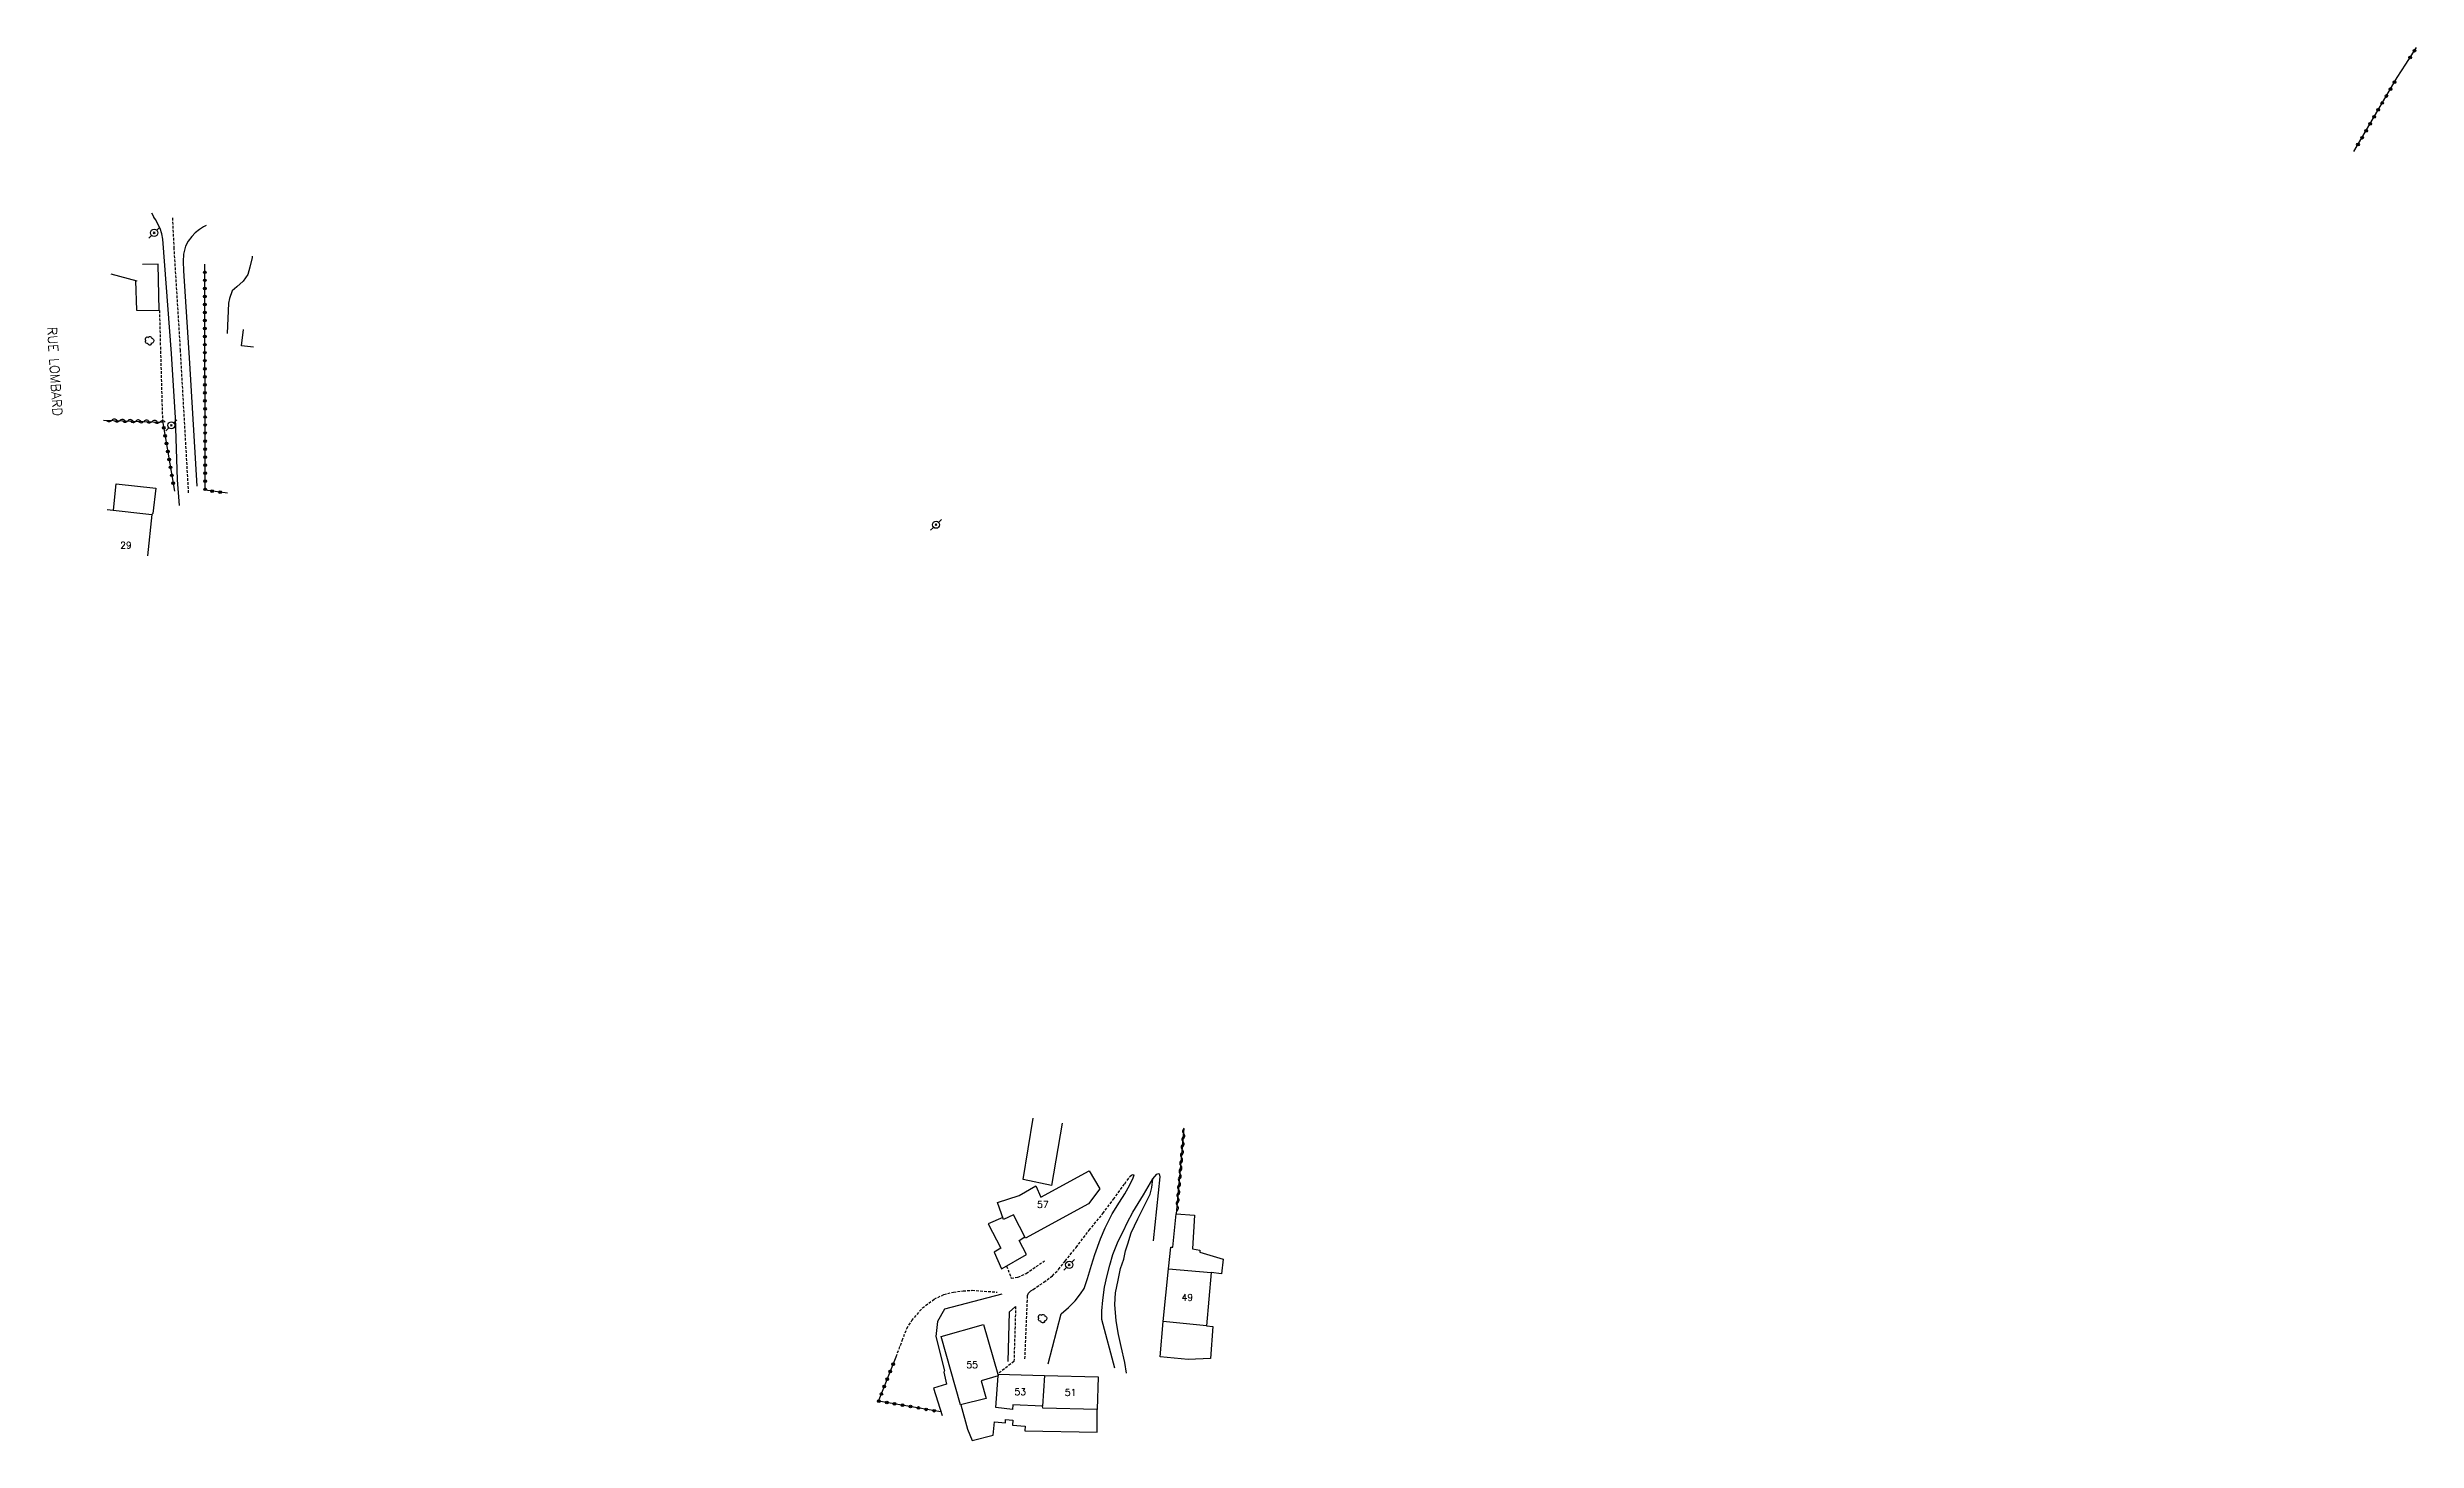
# Model space of a CAD drawing. Header units: millimetres. Extents: x 112069 to 113000, y 130019 to 131000.
# Drawn here: x 112069.5 to 112511.9, y 130696.7 to 130956.7 of the extents above; entities that cross this region are included whole.
import ezdxf
from ezdxf.enums import TextEntityAlignment as Align

# ---------------------------------------------------------------- set-up
doc = ezdxf.new("R2010")
doc.units = ezdxf.units.MM
doc.linetypes.add('DASHED', pattern=[0.75, 0.5, -0.25])
doc.layers.get('0').update_dxf_attribs({"linetype": 'CONTINUOUS'})
for name, color, linetype in [('W0001', 6, 'DASHED'), ('W0008', 7, 'CONTINUOUS'), ('W0014', 7, 'CONTINUOUS'), ('W0017', 7, 'CONTINUOUS'), ('W0101', 7, 'CONTINUOUS'), ('W0104', 1, 'CONTINUOUS'), ('W0112', 1, 'DASHED'), ('W0211', 2, 'CONTINUOUS'), ('W0300', 7, 'CONTINUOUS'), ('W0310', 3, 'CONTINUOUS'), ('W0323', 7, 'CONTINUOUS'), ('W0473', 7, 'CONTINUOUS'), ('W0989', 7, 'CONTINUOUS'), ('W0991', 7, 'CONTINUOUS'), ('W1102', 7, 'CONTINUOUS')]:
    doc.layers.add(name, color=color, linetype=linetype)
doc.styles.get("Standard").update_dxf_attribs({"font": 'romans.shx', "width": 0.85})

# ---------------------------------------------------------------- blocks, each defined once
blk = doc.blocks.new('T473')
for p, q in [((-0.166667, 0.166667), (0.166667, -0.166667)), ((-0.166667, -0.166667), (0.166667, 0.166667)), ((0.500001, 0.500001), (1.000002, 1.000002)), ((-1.000002, -1.000002), (-0.500001, -0.500001))]:
    blk.add_line(p, q)
blk.add_ellipse((0, 0), major_axis=(0.471405, 0.471405), ratio=1, start_param=5.4977871438, end_param=11.780972451)
blk = doc.blocks.new('T300')
for p, q in [((-0.8, 0.51), (-0.86, 0.34)), ((-0.86, 0.34), (-0.86, 0.17)), ((-0.86, 0.17), (-0.74, 0.06)), ((-0.69, 0.63), (-0.8, 0.51)), ((-0.8, -0.06), (-0.74, 0.06)), ((-0.74, 0.06), (-0.69, 0.11)), ((-0.57, 0.69), (-0.69, 0.63)), ((-0.46, 0.69), (-0.57, 0.69)), ((-0.29, 0.63), (-0.46, 0.69)), ((-0.29, 0.63), (-0.17, 0.74)), ((-0.23, 0.57), (-0.29, 0.63)), ((-0.17, 0.74), (-0.06, 0.8)), ((-0.06, 0.8), (0.06, 0.8)), ((0.06, 0.8), (0.23, 0.74)), ((0.23, 0.74), (0.34, 0.63)), ((0.34, 0.63), (0.4, 0.51)), ((0.46, 0.46), (0.34, 0.46)), ((0.4, 0.51), (0.4, 0.46)), ((0.57, 0.4), (0.46, 0.46)), ((0.57, 0.4), (0.69, 0.29)), ((0.69, 0.29), (0.74, 0.17)), ((0.74, 0.06), (0.69, -0.17)), ((0.74, 0.17), (0.74, 0.06)), ((-0.8, -0.17), (-0.8, -0.06)), ((-0.8, -0.23), (-0.8, -0.17)), ((-0.74, -0.34), (-0.8, -0.23)), ((-0.69, -0.4), (-0.74, -0.34)), ((-0.51, -0.46), (-0.69, -0.4)), ((-0.4, -0.46), (-0.51, -0.46)), ((-0.4, -0.46), (-0.34, -0.46)), ((-0.34, -0.46), (-0.34, -0.4)), ((-0.34, -0.51), (-0.34, -0.46)), ((-0.29, -0.63), (-0.34, -0.51)), ((-0.17, -0.74), (-0.29, -0.63)), ((-0.06, -0.8), (-0.17, -0.74)), ((0.06, -0.8), (-0.06, -0.8)), ((0.17, -0.74), (0.06, -0.8)), ((0.23, -0.69), (0.17, -0.74)), ((0.29, -0.46), (0.23, -0.46)), ((0.29, -0.63), (0.23, -0.69)), ((0.46, -0.4), (0.29, -0.46)), ((0.34, -0.51), (0.29, -0.63)), ((0.34, -0.51), (0.34, -0.46)), ((0.57, -0.34), (0.46, -0.4)), ((0.63, -0.29), (0.57, -0.34)), ((0.69, -0.17), (0.63, -0.29))]:
    blk.add_line(p, q)
blk = doc.blocks.new('t323o')
at = {"color": 0, "linetype": 'Continuous'}
for radius in [0.25, 0.15]:
    blk.add_circle((0, 0), radius, dxfattribs=at)
blk = doc.blocks.new('t310o')
at = {"color": 0, "linetype": 'Continuous'}
for centre, start, end in [((-0.5, 0.38), 216.8699, 323.1304), ((0.5, -0.37), 36.8699, 143.1303)]:
    blk.add_arc(centre, 0.625, start, end, dxfattribs=at)

msp = doc.modelspace()

# ---------------------------------------------------------------- linework, layer by layer
at = {"layer": 'W0001'}
msp.add_lwpolyline([(112092.83, 130924.91), (112093.09, 130919.38), (112094.27, 130900.28), (112095.81, 130873.33)], dxfattribs=at)
at = {"layer": 'W0008'}
for points in [[(112088.9, 130925.85), (112089.37, 130925)], [(112091.02, 130920.93), (112090.83, 130921.92), (112090.53, 130922.88), (112089.67, 130924.58), (112089.37, 130925)], [(112094.17, 130871.22), (112093.8, 130875.98), (112093.4, 130887.58), (112092.68, 130899.6), (112091.02, 130920.93)], [(112099.11, 130923.44), (112098.62, 130923.22), (112097.87, 130922.73), (112097.1, 130922.13), (112096.43, 130921.43), (112095.8, 130920.57), (112095.3, 130919.6), (112095.07, 130918.87), (112094.92, 130918.1), (112094.83, 130916.72), (112094.92, 130915.02)], [(112094.92, 130915.02), (112096.02, 130897.77), (112097.42, 130874.8)]]:
    msp.add_lwpolyline(points, dxfattribs=at)
at = {"layer": 'W0014'}
msp.add_lwpolyline([(112508.11, 130950.78), (112508.32, 130951.11), (112509.92, 130953.57)], dxfattribs=at)
at = {"layer": 'W0017'}
for points in [[(112107.75, 130917.74), (112107.72, 130917.5), (112107.3, 130915.7), (112106.9, 130914.3), (112106.07, 130913.08), (112104.87, 130912.03), (112103.97, 130911.28), (112103.48, 130909.83), (112103.33, 130909), (112103.03, 130903.33)], [(112256.37, 130711.02), (112258.82, 130720.32), (112260.18, 130721.52), (112261.43, 130722.78), (112262.43, 130724.03), (112263.1, 130725.07), (112263.7, 130726.9), (112264.47, 130729.38), (112265.1, 130731.42), (112266.17, 130734.33), (112267.02, 130736.4), (112268.32, 130739), (112269.72, 130741.17), (112270.7, 130742.73), (112271.62, 130744.38), (112272.23, 130745.7), (112272.45, 130746.27)], [(112268.82, 130710.18), (112266.38, 130719.28), (112266.37, 130720.87), (112266.6, 130722.87), (112266.92, 130725.28), (112267.4, 130727.5), (112267.87, 130729.43), (112268.42, 130731.43), (112269.47, 130733.87), (112270.47, 130735.82), (112271.12, 130737.33), (112272.18, 130739.28), (112274.17, 130742.53), (112275.92, 130745.52), (112276.68, 130746.42), (112276.98, 130746.53), (112277.1, 130746.47), (112277.2, 130745.9), (112275.98, 130733.97)], [(112247.7, 130724), (112237.03, 130721.17), (112235.7, 130718.9), (112235.4, 130716.07), (112237.03, 130709.67), (112236.87, 130709.43), (112237.37, 130707.23), (112234.97, 130706.48), (112236.57, 130701.32)], [(112250.3, 130721.68), (112249.08, 130720.62), (112248.82, 130711.4)]]:
    msp.add_lwpolyline(points, dxfattribs=at)
at = {"layer": 'W0101'}
for points in [[(112086.26, 130913.08), (112086.26, 130913.08), (112081.39, 130914.38)], [(112107.96, 130900.75), (112105.72, 130901), (112106.12, 130904.03)], [(112080.65, 130870.46), (112089, 130869.53), (112088.18, 130861.78)], [(112257, 130744.28), (112251.7, 130745.38), (112253.56, 130756.86)], [(112259, 130755.93), (112257, 130744.28)], [(112247.02, 130708.78), (112243.88, 130707.83), (112244.82, 130704.53), (112239.98, 130703.32), (112236.38, 130716.08), (112244.3, 130718.33)], [(112244.3, 130718.33), (112247, 130709.08)], [(112255.33, 130703.1), (112249.8, 130703.32), (112249.72, 130702.48), (112246.63, 130702.82), (112247.02, 130708.78)], [(112247, 130709.08), (112255.7, 130708.84)], [(112265.68, 130708.57), (112265.53, 130702.5), (112255.37, 130702.73), (112255.33, 130703.1)], [(112255.7, 130708.84), (112265.68, 130708.57)]]:
    msp.add_lwpolyline(points, dxfattribs=at)
for points in [[(112249.87, 130738.8), (112248.02, 130737.92), (112246.92, 130741.1), (112250.97, 130742.4), (112254.07, 130744.2), (112255, 130742.08), (112264.02, 130747.02), (112266, 130743.67), (112263.88, 130740.83), (112252.13, 130734.47)], [(112277.88, 130718.88), (112278.83, 130728.73), (112286.82, 130728.03), (112285.93, 130718.07)]]:
    msp.add_lwpolyline(points, close=True, dxfattribs=at)
at = {"layer": 'W0104'}
for points in [[(112085.92, 130913.17), (112086.13, 130907.67), (112090.37, 130907.6), (112090.16, 130916.26), (112087.24, 130916.21)], [(112081.83, 130870.33), (112082.32, 130875.27), (112089.73, 130874.43), (112089.18, 130869.7), (112089, 130869.53)], [(112247.88, 130738.28), (112245.18, 130737.12), (112247.53, 130732.6), (112246.27, 130731.83), (112247.63, 130728.73), (112247.8, 130728.77), (112252.32, 130731.42), (112250.97, 130734), (112252, 130734.72)], [(112278.83, 130728.73), (112279.3, 130732.77), (112279.67, 130732.77), (112280.28, 130739.02), (112283.68, 130738.72), (112283.3, 130732.43), (112284.68, 130732.18), (112284.67, 130731.83), (112289.07, 130730.53), (112288.73, 130727.82), (112286.82, 130728.03)], [(112285.93, 130718.08), (112287.12, 130717.98), (112286.7, 130711.98), (112282.53, 130711.82), (112277.28, 130712.33), (112277.88, 130718.88)], [(112240.05, 130703.33), (112241.28, 130698.78), (112242.18, 130696.67), (112246.12, 130697.7), (112246.37, 130700.17), (112248.43, 130699.98), (112248.38, 130700.62), (112249.77, 130700.48), (112249.72, 130699.57), (112252.08, 130699.33), (112252.03, 130698.5), (112265.5, 130698.23), (112265.53, 130702.5)]]:
    msp.add_lwpolyline(points, dxfattribs=at)
at = {"layer": 'W0112'}
for points in [[(112090.4, 130907.6), (112090.6, 130900.02), (112090.98, 130887)], [(112252.03, 130711.92), (112252.53, 130723.72), (112252.7, 130724.18), (112253.13, 130724.62), (112253.57, 130724.9), (112255.57, 130726.22), (112257.17, 130727.42), (112258.33, 130728.62), (112259.57, 130730.18), (112261.6, 130732.73), (112264.03, 130735.93), (112266.6, 130739.07), (112268.57, 130741.72), (112270.67, 130744.62), (112271.63, 130745.93), (112272.03, 130746.32), (112272.45, 130746.27)], [(112248.62, 130729.25), (112249.47, 130726.97), (112250.73, 130727.17), (112252.27, 130727.88), (112255.7, 130730.23)], [(112228, 130712.33), (112229.13, 130715.37), (112229.97, 130717.58), (112230.93, 130719.07), (112232.9, 130721.42), (112235.07, 130723.07), (112236.88, 130723.93), (112238.68, 130724.37), (112240.5, 130724.62), (112242.2, 130724.72), (112246.88, 130724.38)], [(112250.3, 130721.68), (112249.98, 130711.43), (112247, 130709.12)]]:
    msp.add_lwpolyline(points, dxfattribs=at)
at = {"layer": 'W0211'}
msp.add_lwpolyline([(112271, 130709.23), (112270.67, 130711.23), (112270, 130714.2), (112269.48, 130716.5), (112269.08, 130719.02), (112268.8, 130722.08), (112268.97, 130724.27), (112269.42, 130726.63), (112269.88, 130728.8), (112270.48, 130730.5), (112270.8, 130732.07), (112271.23, 130733.42), (112271.9, 130735.42), (112273.1, 130738.08), (112274.27, 130740.28), (112275.4, 130742.68), (112275.72, 130743.92), (112275.95, 130745.55)], dxfattribs=at)
at = {"layer": 'W0310'}
for points in [[(112079.99, 130887.14), (112091, 130886.77)], [(112280.37, 130739.02), (112281.77, 130754.93)]]:
    msp.add_lwpolyline(points, dxfattribs=at)
at = {"layer": 'W0323'}
for points in [[(112509.92, 130953.57), (112511.93, 130956.71)], [(112500.23, 130937.27), (112508.11, 130950.78)], [(112103.11, 130873.5), (112098.93, 130874.08), (112098.88, 130916.23)], [(112090.98, 130887), (112093.22, 130873.88)], [(112236.35, 130702.03), (112224.68, 130704.03), (112228, 130712.33)]]:
    msp.add_lwpolyline(points, dxfattribs=at)
at = {"layer": 'W1102'}
for points in [[(112247, 130709.08), (112247.02, 130708.78)], [(112255.7, 130708.84), (112255.33, 130703.1)]]:
    msp.add_lwpolyline(points, dxfattribs=at)

# ---------------------------------------------------------------- block references
at = {"layer": 'W0300'}
for p in [(112088.6, 130901.92), (112255.37, 130719.43)]:
    msp.add_blockref('T300', p, dxfattribs=at)
at = {"layer": 'W0310'}
for p, rotation in [((112081.49, 130887.09), 358.0659643687675), ((112082.99, 130887.04), 358.0659643687675), ((112084.49, 130886.99), 358.0659643687675), ((112085.99, 130886.94), 358.0659643687675), ((112087.49, 130886.89), 358.0659643687675), ((112088.99, 130886.84), 358.0659643687675), ((112090.48, 130886.78), 358.0659643687675), ((112281.42, 130750.97), 84.97309833646851), ((112281.55, 130752.47), 84.97309833646851), ((112281.68, 130753.96), 84.97309833646851), ((112281.02, 130746.49), 84.97309833646851), ((112281.16, 130747.98), 84.97309833646851), ((112281.29, 130749.48), 84.97309833646851), ((112280.63, 130742.01), 84.97309833646851), ((112280.76, 130743.5), 84.97309833646851), ((112280.89, 130744.99), 84.97309833646851), ((112280.5, 130740.51), 84.97309833646851)]:
    msp.add_blockref('t310o', p, dxfattribs=dict(at, rotation=rotation))
at = {"layer": 'W0323'}
for p, rotation in [((112510.72, 130954.83), 57.37596109841753), ((112511.53, 130956.1), 57.37596109841753), ((112507.79, 130950.23), 59.72352363244643), ((112505.52, 130946.34), 59.72352363244643), ((112506.28, 130947.64), 59.72352363244643), ((112507.03, 130948.93), 59.72352363244643), ((112503.25, 130942.45), 59.72352363244643), ((112504.01, 130943.75), 59.72352363244643), ((112504.76, 130945.04), 59.72352363244643), ((112500.98, 130938.57), 59.72352363244643), ((112501.74, 130939.86), 59.72352363244643), ((112502.49, 130941.16), 59.72352363244643), ((112098.88, 130914.73), 90.0677678572949), ((112098.89, 130913.23), 90.0677678572949), ((112098.89, 130911.73), 90.0677678572949), ((112098.89, 130910.23), 90.0677678572949), ((112098.89, 130908.73), 90.0677678572949), ((112098.89, 130907.23), 90.0677678572949), ((112098.9, 130905.73), 90.0677678572949), ((112098.9, 130904.23), 90.0677678572949), ((112098.9, 130902.73), 90.0677678572949), ((112098.9, 130901.23), 90.0677678572949), ((112098.9, 130899.73), 90.0677678572949), ((112098.9, 130898.23), 90.0677678572949), ((112098.91, 130896.73), 90.0677678572949), ((112098.91, 130895.23), 90.0677678572949), ((112098.91, 130893.73), 90.0677678572949), ((112098.91, 130892.23), 90.0677678572949), ((112098.91, 130890.73), 90.0677678572949), ((112098.92, 130889.23), 90.0677678572949), ((112091.2, 130885.71), 279.665492858933), ((112091.45, 130884.23), 279.665492858933), ((112098.92, 130887.73), 90.0677678572949), ((112098.92, 130886.23), 90.0677678572949), ((112098.92, 130884.73), 90.0677678572949), ((112091.71, 130882.76), 279.665492858933), ((112091.96, 130881.28), 279.665492858933), ((112092.21, 130879.8), 279.665492858933), ((112098.92, 130883.23), 90.0677678572949), ((112098.92, 130881.73), 90.0677678572949), ((112098.93, 130880.23), 90.0677678572949), ((112092.46, 130878.32), 279.665492858933), ((112092.71, 130876.84), 279.665492858933), ((112092.97, 130875.36), 279.665492858933), ((112098.93, 130878.73), 90.0677678572949), ((112098.93, 130877.23), 90.0677678572949), ((112098.93, 130875.73), 90.0677678572949), ((112098.93, 130874.23), 90.0677678572949), ((112100.27, 130873.9), 172.0382491090179), ((112101.75, 130873.69), 172.0382491090179), ((112226.33, 130708.15), 68.21644559887022), ((112226.89, 130709.55), 68.21644559887022), ((112227.44, 130710.94), 68.21644559887022), ((112224.74, 130704.02), 170.2726940614134), ((112225.22, 130705.37), 68.21644559887022), ((112225.77, 130706.76), 68.21644559887022), ((112226.22, 130703.77), 170.2726940614134), ((112227.7, 130703.52), 170.2726940614134), ((112229.18, 130703.26), 170.2726940614134), ((112230.66, 130703.01), 170.2726940614134), ((112232.14, 130702.76), 170.2726940614134), ((112233.61, 130702.5), 170.2726940614134), ((112235.09, 130702.25), 170.2726940614134)]:
    msp.add_blockref('t323o', p, dxfattribs=dict(at, rotation=rotation))
at = {"layer": 'W0473'}
for p in [(112089.42, 130922.1), (112092.63, 130886.17), (112235.43, 130867.62), (112260.3, 130729.47)]:
    msp.add_blockref('T473', p, dxfattribs=at)

# ---------------------------------------------------------------- texts
at = {"layer": 'W0989'}
msp.add_text('RUE LOMBARD', height=1.75, rotation=273.7152, dxfattribs=at).set_placement((112069.46, 130904.48))
at = {"layer": 'W0991'}
for s, p in [('29', (112084.15, 130863.78)), ('57', (112255.38, 130740.74)), ('49', (112282.36, 130723.4)), ('55', (112242.18, 130710.82)), ('53', (112251.16, 130705.78)), ('51', (112260.55, 130705.67))]:
    msp.add_text(s, height=1.25, dxfattribs=at).set_placement(p, align=Align.MIDDLE_CENTER)

doc.saveas('drawing.dxf')
